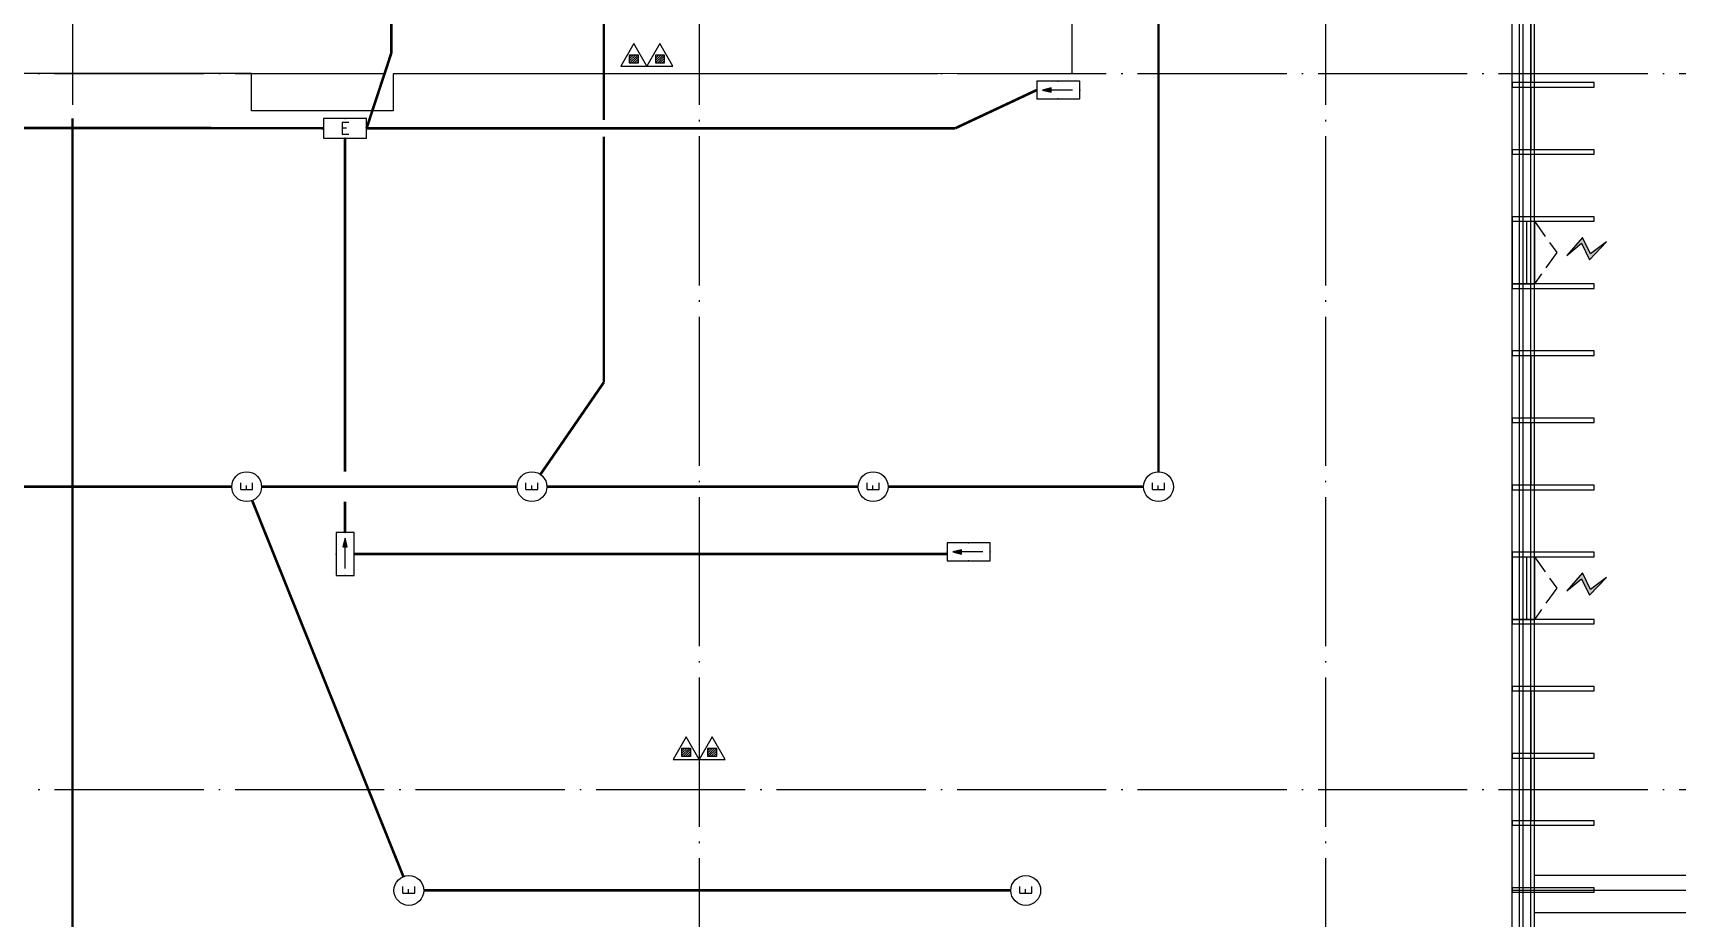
# Model space of a CAD drawing. Extents: x -2209072 to 495824, y -92434 to 572724.
# Drawn here: x 16650 to 38694, y 394298 to 406170 of the extents above; entities that cross this region are included whole.
import ezdxf
from ezdxf.enums import TextEntityAlignment as Align

# ---------------------------------------------------------------- set-up
doc = ezdxf.new("R2010")
doc.units = 0
doc.header["$LTSCALE"] = 1000
doc.header["$MEASUREMENT"] = 0
for name, pattern in [('6#7#幕墙$0$DASH', [0.35, 0.25, -0.1]), ('DASH', [0.35, 0.25, -0.1]), ('X-104 6#7#平面$0$104-1112 结构$0$$AUDIT_BAD_LTYPE1', [0]), ('X-104 6#7#平面$0$DASH', [0.35, 0.25, -0.1]), ('X-104 6#7#平面$0$DOTE', [2.42, 2, -0.2, 0.02, -0.2])]:
    doc.linetypes.add(name, pattern=pattern)
doc.layers.get('0').update_dxf_attribs({"linetype": 'CONTINUOUS'})
for name, color, linetype in [('6#7#幕墙$0$04-电动窗', 1, 'CONTINUOUS'), ('6#7#幕墙$0$A-C_玻璃幕墙', 140, 'CONTINUOUS'), ('6#7#幕墙$0$A-C_窗', 140, 'CONTINUOUS'), ('6#7#幕墙$0$A-O_屋面', 201, 'CONTINUOUS'), ('6#7#幕墙$0$A-TECH_结构', 21, 'CONTINUOUS'), ('EQUIP-照明', 3, 'CONTINUOUS'), ('WIRE-应急', 2, 'DASH'), ('X-104 6#7#平面$0$A-SUR_看线', 231, 'CONTINUOUS'), ('X-104 6#7#平面$0$A-TECH_结构', 21, 'CONTINUOUS'), ('X-104 6#7#平面$0$A_AXIS-轴线', 36, 'X-104 6#7#平面$0$DOTE'), ('X-104 6#7#平面$0$EQUIP_消防-01', 7, 'CONTINUOUS')]:
    doc.layers.add(name, color=color, linetype=linetype)
doc.layers.add('X-104 6#7#平面$0$000套内', color=226, linetype='CONTINUOUS', lineweight=30, plot=False)
doc.styles.add('_TEL_DIM', font='SIMPLEX', dxfattribs={"width": 0.8, "height": 3.5, "bigfont": 'HZTXT'})

# ---------------------------------------------------------------- blocks, each defined once
blk = doc.blocks.new('$equip$00002534')
for p, q in [((-0.72, 0.66), (-0.72, 0)), ((0.72, 0.66), (-0.72, 0.66)), ((0.72, 0), (0.72, 0.66)), ((-0.72, 0), (0.72, 0))]:
    blk.add_line(p, q)
at = {"const_width": 0.03}
blk.add_lwpolyline([(-0.72, 0.66), (-0.72, 0), (0.72, 0), (0.72, 0.66), (-0.72, 0.66), (-0.72, 0)], dxfattribs=at)
for p in [(0, 0.66), (-0.72, 0.33), (0, 0), (0.72, 0.33)]:
    blk.add_point(p)
at = {"color": 7, "style": '_TEL_DIM'}
blk.add_attdef('$TEXT$', text='', height=0.4, dxfattribs=at).set_placement((0, 0.33), align=Align.MIDDLE_CENTER)
at = {"color": 7, "style": '_TEL_DIM', "flags": 1}
blk.add_attdef('A', text='', height=0.00002, dxfattribs=at).set_placement((0, 0), align=Align.MIDDLE_CENTER)
blk = doc.blocks.new('$equip$00002540')
blk.add_hatch(color=256).paths.add_polyline_path([(0.24, 0.372), (0.24, 0.228), (0.528, 0.3)])
for p, q in [((-0.72, 0.6), (-0.72, 0)), ((0.72, 0.6), (-0.72, 0.6)), ((0.72, 0), (0.72, 0.6)), ((-0.72, 0), (0.72, 0)), ((0.24, 0.372), (0.24, 0.228)), ((0.528, 0.3), (0.24, 0.372)), ((0.24, 0.228), (0.528, 0.3))]:
    blk.add_line(p, q)
at = {"color": 7}
blk.add_line((-0.48, 0.3), (0.48, 0.3), dxfattribs=at)
at = {"const_width": 0.02}
blk.add_lwpolyline([(-0.72, 0.6), (-0.72, 0), (0.72, 0), (0.72, 0.6), (-0.72, 0.6), (-0.72, 0)], dxfattribs=at)
for p in [(0, 0.6), (-0.72, 0.3), (0, 0), (0.72, 0.3)]:
    blk.add_point(p)
at = {"color": 7, "style": '_TEL_DIM', "flags": 1}
blk.add_attdef('A', text='', height=0.00002, dxfattribs=at).set_placement((0, 0), align=Align.MIDDLE_CENTER)
blk = doc.blocks.new('$equip$00001838')
blk.add_circle((0, 0), 0.5)
at = {"color": 7, "style": '_TEL_DIM'}
blk.add_attdef('$TEXT$', text='', height=0.4, dxfattribs=at).set_placement((0, 0), align=Align.MIDDLE_CENTER)
at = {"color": 7, "style": '_TEL_DIM', "flags": 1}
blk.add_attdef('A', text='', height=0.00002, dxfattribs=at).set_placement((0, 0), align=Align.MIDDLE_CENTER)
blk = doc.blocks.new('*U1301')
at = {"layer": 'X-104 6#7#平面$0$A_AXIS-轴线'}
for p, q in [((25200, 25700), (25200, -6500)), ((33600, 25700), (33600, -6500)), ((42000, 25700), (42000, -6500))]:
    blk.add_line(p, q, dxfattribs=at)
for points in [[(-6500, 9600), (55852, 9600)], [(-6500, 0), (55852, 0)]]:
    blk.add_lwpolyline(points, dxfattribs=at)
blk = doc.blocks.new('X-104 6#7#平面$0$fgh')
at = {"layer": 'X-104 6#7#平面$0$A-TECH_结构'}
for points in [[(24000, 198621), (24000, 192051), (21300, 192051), (21300, 198729), (7700, 199277), (7700, 174485), (22389, 175551), (44500, 175551), (44500, 198896), (35801, 198648), (35801, 198154), (35601, 198154), (35601, 191851), (32901, 191851), (32901, 197751), (33201, 197751), (33201, 198574), (28503, 198440), (24000, 198621)], [(44500, 176851), (51100, 176851), (51100, 198151), (44500, 198151)]]:
    blk.add_lwpolyline(points, dxfattribs=at)
blk = doc.blocks.new('*U1528')
at = {"layer": '6#7#幕墙$0$A-C_玻璃幕墙'}
blk.add_lwpolyline([(-550, 30), (550, 30), (550, -30), (-550, -30)], close=True, dxfattribs=at)
blk = doc.blocks.new('*U1529')
at = {"layer": '6#7#幕墙$0$A-C_玻璃幕墙', "color": 0, "linetype": 'ByBlock', "lineweight": -2, "transparency": 16777216}
for p in [(0, 12600), (0, 11700), (0, 10800), (0, 9900), (0, 9000), (0, 8100), (0, 7200), (0, 6300), (0, 5400), (0, 4500), (0, 3600), (0, 2700), (0, 1800), (0, 900), (0, 0)]:
    blk.add_blockref('*U1528', p, dxfattribs=at)
blk = doc.blocks.new('*U1672')
blk.add_lwpolyline([(-1360, 0), (-520, 0), (-520, -150), (-1360, -150)], close=True)
blk = doc.blocks.new('6#7#幕墙$0$900kaiqishan')
at = {"layer": '6#7#幕墙$0$04-电动窗'}
h = blk.add_hatch(color=1, dxfattribs=at)
h.dxf.hatch_style = 1
h.paths.add_polyline_path([(958, 485), (795, 680), (1016, 789), (777, 1018), (937, 802), (716, 693)])
at = {"layer": '6#7#幕墙$0$04-电动窗', "color": 1}
blk.add_lwpolyline([(958, 485), (795, 680), (1016, 789), (777, 1018), (937, 802), (716, 693), (958, 485)], close=True, dxfattribs=at)
at = {"layer": '6#7#幕墙$0$A-C_窗'}
for p, q in [((500, 50), (1340, 50)), ((500, -250), (500, 50)), ((1340, -250), (1340, 50)), ((1340, -50), (500, -50)), ((1340, -150), (500, -150)), ((500, -250), (1340, -250))]:
    blk.add_line(p, q, dxfattribs=at)
at = {"layer": '6#7#幕墙$0$A-C_窗', "linetype": '6#7#幕墙$0$DASH'}
blk.add_lwpolyline([(500, 50), (920, 350), (1340, 50)], dxfattribs=at)
blk = doc.blocks.new('*U1671')
at = {"layer": '6#7#幕墙$0$A-C_玻璃幕墙', "rotation": 270}
blk.add_blockref('6#7#幕墙$0$900kaiqishan', (-50, 920), dxfattribs=at)
blk = doc.blocks.new('*U1670')
at = {"layer": '6#7#幕墙$0$A-C_玻璃幕墙', "color": 0, "linetype": 'ByBlock', "lineweight": -2, "transparency": 16777216}
blk.add_blockref('*U1671', (0, 0), dxfattribs=at)
blk = doc.blocks.new('*U1986')
at = {"layer": '6#7#幕墙$0$A-C_玻璃幕墙', "rotation": 270}
blk.add_blockref('6#7#幕墙$0$900kaiqishan', (-50, 920), dxfattribs=at)
blk = doc.blocks.new('*U1987')
at = {"layer": '6#7#幕墙$0$A-C_玻璃幕墙', "color": 0, "linetype": 'ByBlock', "lineweight": -2, "transparency": 16777216}
blk.add_blockref('*U1986', (0, 0), dxfattribs=at)
blk = doc.blocks.new('6#7#幕墙')
at = {"layer": '6#7#幕墙$0$A-C_玻璃幕墙'}
for points in [[(36781, 417027), (20486, 416562), (-619, 417411), (-619, 391985), (14381, 393074), (36781, 393074)], [(36731, 416976), (20485, 416512), (-569, 417359), (-569, 392039), (14379, 393124), (36731, 393124)], [(36581, 416821), (20485, 416362), (-419, 417203), (-419, 392200), (14374, 393274), (36581, 393274)]]:
    blk.add_lwpolyline(points, close=True, dxfattribs=at)
at = {"layer": '6#7#幕墙$0$A-O_屋面'}
for points in [[(36781, 394374), (43381, 394374), (43381, 416274), (36781, 416274)], [(36781, 394674), (43081, 394674), (43081, 415974), (36781, 415974)], [(36781, 394874), (42881, 394874), (42881, 415774), (36781, 415774)]]:
    blk.add_lwpolyline(points, dxfattribs=at)
at = {"layer": '6#7#幕墙$0$A-TECH_结构'}
blk.add_lwpolyline([(36481, 416719), (20484, 416262), (-319, 417099), (-319, 392308), (14370, 393374), (36481, 393374)], close=True, dxfattribs=at)
at = {"layer": '6#7#幕墙$0$A-C_玻璃幕墙', "xscale": -1, "rotation": 359.9999999999999}
blk.add_blockref('*U1529', (37031, 393774), dxfattribs=at)
at = {"layer": '6#7#幕墙$0$A-C_玻璃幕墙', "rotation": 269.9999379632255}
for p in [(36731, 404984), (36731, 404084), (36731, 400484), (36731, 399584), (36731, 395984), (36731, 395084)]:
    blk.add_blockref('*U1672', p, dxfattribs=at)
at = {"layer": '6#7#幕墙$0$A-C_玻璃幕墙'}
for name, p in [('*U1670', (36781, 403224)), ('*U1987', (36781, 398724))]:
    blk.add_blockref(name, p, dxfattribs=at)
blk = doc.blocks.new('X-104 6#7#平面$0$$TWTSYS$00000546')
h = blk.add_hatch()
h.set_pattern_fill('ANSI31', color=256, scale=200, style=0)
h.set_pattern_definition([(45, (-38543.802, -6670.83), (-17.67767, 17.67767), [])])
h.paths.add_polyline_path([(-65, 174), (65, 174), (65, 44), (-65, 44)])
for points in [[(0, 344), (-198, 0), (198, 0)], [(-65, 174), (65, 174), (65, 44), (-65, 44)]]:
    blk.add_lwpolyline(points, close=True)
blk = doc.blocks.new('X-104 6#7#平面$0$灭火器2')
at = {"layer": 'X-104 6#7#平面$0$EQUIP_消防-01', "xscale": 0.88, "yscale": 0.88, "zscale": 0.88, "rotation": 90}
for p in [(-4049632, -27064), (-4049632, -27413)]:
    blk.add_blockref('X-104 6#7#平面$0$$TWTSYS$00000546', p, dxfattribs=at)
blk = doc.blocks.new('X-104 6#7#平面$0$A$C61334207')
at = {"layer": 'X-104 6#7#平面$0$EQUIP_消防-01', "rotation": 270}
for p in [(52121, -3643907), (52821, -3653206)]:
    blk.add_blockref('X-104 6#7#平面$0$灭火器2', p, dxfattribs=at)
blk = doc.blocks.new('X-104 6#7#平面')
at = {"layer": 'X-104 6#7#平面$0$000套内'}
blk.add_lwpolyline([(30581, 410074), (30581, 405624), (28781, 405623), (28781, 405623), (21482, 405623), (21482, 405123), (19582, 405123), (19582, 405624), (13482, 405624), (13482, 405123), (11582, 405123), (11582, 405624), (3831, 405624), (3831, 408274), (-468, 408274), (-468, 392145), (14358, 393223), (36632, 393223), (36632, 410074)], close=True, dxfattribs=at)
at = {"layer": 'X-104 6#7#平面$0$A-SUR_看线', "linetype": 'X-104 6#7#平面$0$DASH', "ltscale": 2, "const_width": 30}
blk.add_lwpolyline([(17181, 405024), (17181, 393374)], dxfattribs=at)
at = {"linetype": 'X-104 6#7#平面$0$104-1112 结构$0$$AUDIT_BAD_LTYPE1'}
blk.add_blockref('X-104 6#7#平面$0$A$C61334207', (0, 0), dxfattribs=at)
for name, p in [('6#7#幕墙', (0, 0)), ('*U1301', (-8019, 396024))]:
    blk.add_blockref(name, p)
at = {"layer": 'X-104 6#7#平面$0$A-TECH_结构'}
blk.add_blockref('X-104 6#7#平面$0$fgh', (-8019, 217823), dxfattribs=at)

msp = doc.modelspace()

# ---------------------------------------------------------------- linework, layer by layer
at = {"layer": 'WIRE-应急', "linetype": 'DASH', "const_width": 35}
for points in [[(31741, 407315), (31741, 400284)], [(21455, 406490), (21455, 405898)], [(24305, 406490), (24305, 405004)], [(21455, 405898), (21124, 404892)], [(29018, 404892), (30109, 405404)], [(12812, 404896), (20548, 404892)], [(20836, 404760), (20836, 400284)], [(21124, 404892), (29018, 404892)], [(24305, 404779), (24305, 401484)], [(24305, 401484), (23454, 400248)], [(15891, 400084), (19316, 400084)], [(19590, 399898), (21617, 394855)], [(19716, 400084), (23141, 400084)], [(20836, 399884), (20836, 399469)], [(23541, 400084), (27716, 400084)], [(28116, 400084), (31541, 400084)], [(20956, 399181), (28908, 399181)], [(21891, 394669), (29761, 394669)]]:
    msp.add_lwpolyline(points, dxfattribs=at)

# ---------------------------------------------------------------- block references
msp.add_blockref('X-104 6#7#平面', (0, 0))
at = {"layer": 'EQUIP-照明', "xscale": 400, "yscale": 400, "zscale": 400}
for p, rotation in [((30397, 405524), 180), ((20956, 399181), 90), ((29196, 399330), 180)]:
    msp.add_blockref('$equip$00002540', p, dxfattribs=dict(at, rotation=rotation))
at = {"layer": 'EQUIP-照明'}
ref = msp.add_blockref('$equip$00002534', (20836, 405024), dxfattribs=dict(at, xscale=400, yscale=400, zscale=400, rotation=180))
ref.add_attrib('$TEXT$', 'E', dxfattribs={"layer": '0', "color": 7, "height": 160, "style": '_TEL_DIM'}).set_placement((20836, 404892), align=Align.MIDDLE_CENTER)
at = {"layer": 'EQUIP-照明', "xscale": 400, "yscale": 400, "zscale": 400, "rotation": 90}
for p in [(19516, 400084), (23341, 400084), (27916, 400084), (31741, 400084), (21691, 394669), (29961, 394669)]:
    msp.add_blockref('$equip$00001838', p, dxfattribs=at).add_auto_attribs({'$TEXT$': 'E'})

doc.saveas('drawing.dxf')
